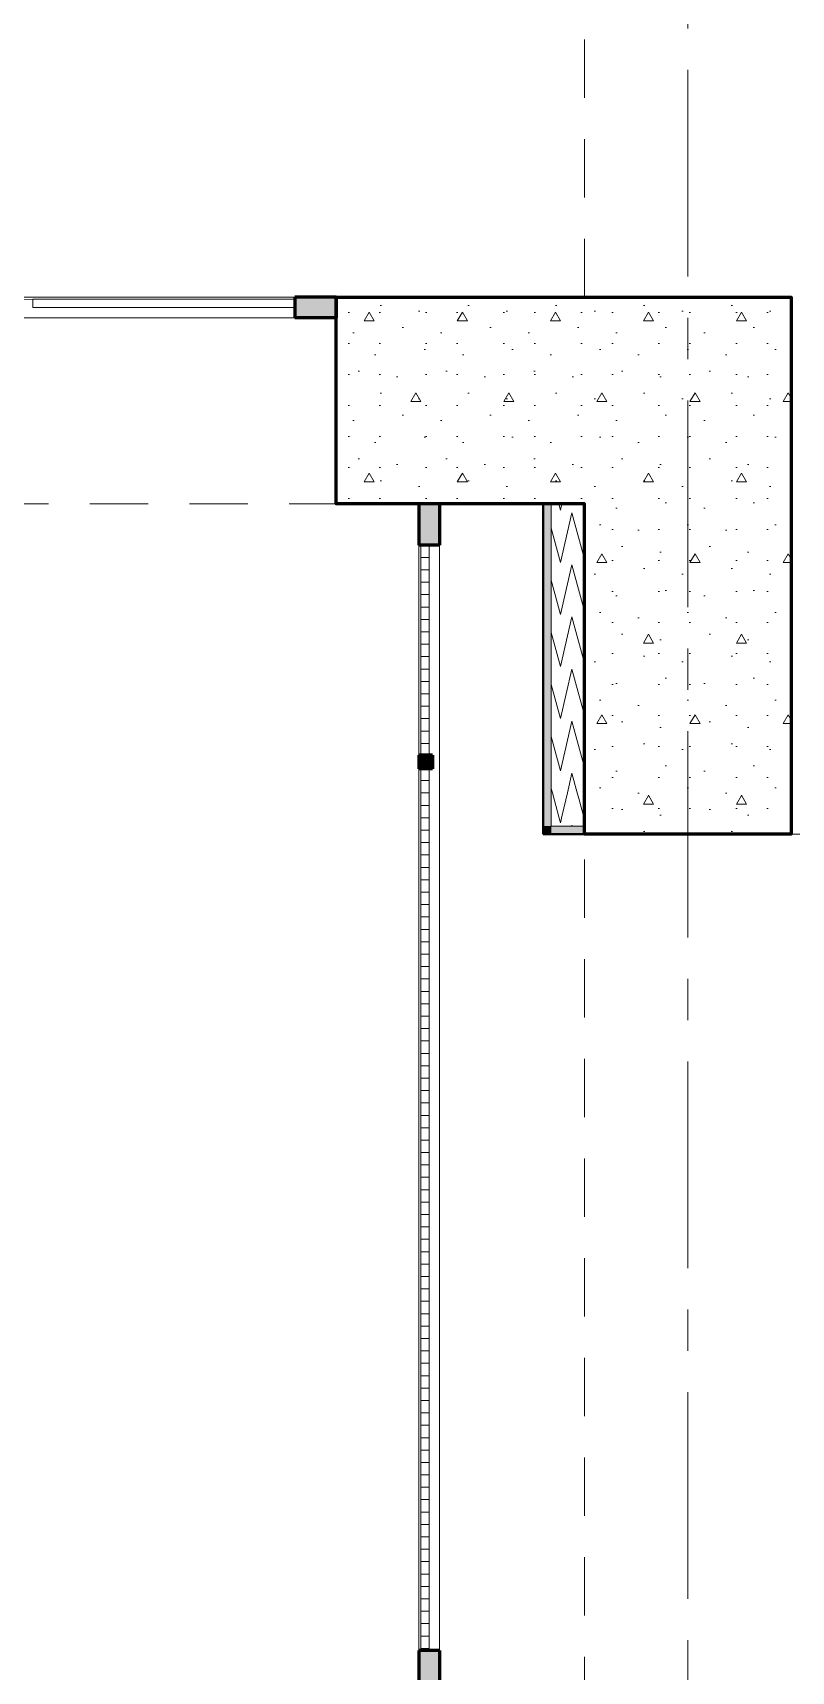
# Model space of a CAD drawing. Header units: inches. Extents: x -19 to 5698, y -728 to 92.
# Drawn here: x 320.237 to 322.07, y 14.075 to 18.04 of the extents above; entities that cross this region are included whole.
import ezdxf

# ---------------------------------------------------------------- set-up
doc = ezdxf.new("R2010")
doc.units = ezdxf.units.IN
doc.header["$MEASUREMENT"] = 0
doc.set_wipeout_variables(frame=1)
for name, pattern in [('HIDDEN', [0.375, 0.25, -0.125]), ('Hidden Line', [0.195611, 0.141111, -0.0545]), ('Punto & Raya', [0.65, 0.5, -0.075, 0, -0.075]), ('Wipeout_Contour', [1, 0, -1])]:
    doc.linetypes.add(name, pattern=pattern)
doc.layers.get('0').update_dxf_attribs({"color": 61})
doc.layers.add('00 conduct tomacorr', color=120, linetype='HIDDEN', lineweight=30)
for name, color, linetype in [('02 _ ARQ _ ALB _ Ejes Generales', 251, 'Continuous'), ('02 _ ARQ _ ZON _ Espacio.3D', 7, 'Continuous'), ('08 _ STR _ EXT _ 06 Columnas', 7, 'Continuous'), ('08 _ STR _ EXT _ 09 Vigas', 251, 'Continuous'), ('Acabado - Muros', 7, 'Continuous'), ('Estructura - 04 MURO', 7, 'Continuous'), ('Notas - Etiquetas', 7, 'Continuous')]:
    doc.layers.add(name, color=color, linetype=linetype)
doc.dimstyles.new('Estilo_Generado__8', dxfattribs={"dimtxt": 0.18, "dimasz": 0.0912, "dimexe": 0.18, "dimexo": 0.0625, "dimgap": 0, "dimtad": 0, "dimtih": 1, "dimtoh": 1, "dimdec": 4, "dimzin": 0, "dimdsep": 46, "dimcen": 0.09, "dimadec": 0, "dimazin": 0, "dimtfac": 1, "dimtdec": 4, "dimtmove": 0, "dimatfit": 3, "dimldrblk": 'ARROWHEAD_5', "dimfxl": 1, "dimtolj": 1, "dimtzin": 0, "dimarcsym": 0})
pattern_1 = [(0, (277.50006, 1e-08), (0, 0.030000001), [])]

# ---------------------------------------------------------------- blocks, each defined once
blk = doc.blocks.new('*X217', base_point=(2412.1771, 0))
at = {"layer": 'Estructura - 04 MURO', "color": 9, "linetype": 'Continuous', "lineweight": 5}
for p, q in [((2456.1699, 16.2), (2456.1862, 16.1392)), ((2456.1935, 16.1465), (2456.2059, 16.2)), ((2456.2299, 16.2), (2456.2335, 16.1865))]:
    blk.add_line(p, q, dxfattribs=at)
blk = doc.blocks.new('*X218', base_point=(2412.1771, 0))
at = {"layer": 'Estructura - 04 MURO', "color": 9, "linetype": 'Continuous', "lineweight": 5}
for p, q in [((2456.2335, 16.1865), (2456.247, 16.1361)), ((2456.1862, 16.1392), (2456.1892, 16.128)), ((2456.1892, 16.128), (2456.1935, 16.1465)), ((2456.2166, 16.12), (2456.2171, 16.1219)), ((2456.2171, 16.1219), (2456.2176, 16.12))]:
    blk.add_line(p, q, dxfattribs=at)
blk = doc.blocks.new('*X219', base_point=(2412.1771, 0))
at = {"layer": 'Estructura - 04 MURO', "color": 9, "linetype": 'Continuous', "lineweight": 5}
for p, q in [((2456.1849, 16.9), (2456.1892, 16.884)), ((2456.1892, 16.884), (2456.1929, 16.9)), ((2456.2449, 16.9), (2456.247, 16.8921)), ((2456.1892, 16.758), (2456.2171, 16.8779)), ((2456.2171, 16.8779), (2456.247, 16.7661)), ((2456.167, 16.8407), (2456.1892, 16.758)), ((2456.1892, 16.632), (2456.2171, 16.7519)), ((2456.2171, 16.7519), (2456.247, 16.6401)), ((2456.167, 16.7147), (2456.1892, 16.632)), ((2456.1892, 16.506), (2456.2171, 16.6259)), ((2456.2171, 16.6259), (2456.247, 16.5141)), ((2456.167, 16.5887), (2456.1892, 16.506)), ((2456.1892, 16.38), (2456.2171, 16.4999)), ((2456.2171, 16.4999), (2456.247, 16.3881)), ((2456.167, 16.4627), (2456.1892, 16.38)), ((2456.167, 16.3367), (2456.1892, 16.254)), ((2456.1892, 16.254), (2456.2171, 16.3739)), ((2456.2171, 16.3739), (2456.247, 16.2621)), ((2456.2059, 16.2), (2456.2171, 16.2479)), ((2456.2171, 16.2479), (2456.2299, 16.2)), ((2456.167, 16.2107), (2456.1699, 16.2))]:
    blk.add_line(p, q, dxfattribs=at)
blk = doc.blocks.new('ARROWHEAD_5')
at = {"linetype": 'Continuous', "lineweight": 0}
blk.add_hatch(color=0, dxfattribs=at).paths.add_polyline_path([(-1, 0.2679), (0, 0), (-1, -0.2679)])
at = {"color": 0, "linetype": 'Continuous', "lineweight": 0}
blk.add_line((0, 0), (-1, 0), dxfattribs=at)

msp = doc.modelspace()

# ---------------------------------------------------------------- hatches: boundary and pattern name
at = {"layer": '08 _ STR _ EXT _ 06 Columnas', "linetype": 'Continuous', "lineweight": 9}
h = msp.add_hatch(dxfattribs=at)
h.set_pattern_fill('HORMIGÓN_EN_MASA_0002', style=0, pattern_type=2)
h.set_pattern_definition([(0, (277.50006, 1e-08), (0, 0.3897114), [0.024375, -0.200625]), (0, (277.61256, 0.19486), (0, 0.3897114), [0.024375, -0.200625]), (60, (277.50006, 1e-08), (-0.3375, 0.1948557), [0.024375, -0.200625]), (60, (277.72506, 1e-08), (-0.3375, 0.1948557), [0.024375, -0.200625]), (120, (277.52444, 1e-08), (0.3375, 0.1948557), [0.024375, -0.200625]), (120, (277.74944, 1e-08), (0.3375, 0.1948557), [0.024375, -0.200625]), (0, (277.50006, 0.0375), (0, 0.075), [0, -0.075, 0, -0.1125]), (45, (277.53756, 0.0375), (-0.05303301, 0.05303301), [0, -0.05625, 0, -0.09375])])
h.paths.add_polyline_path([(320.97, 17.4), (320.97, 16.9), (321.57, 16.9), (321.57, 16.1), (322.07, 16.1), (322.07, 17.4)])
at = {"layer": 'Estructura - 04 MURO', "linetype": 'Continuous', "lineweight": 9}
for points in [[(321.47, 16.9), (321.47, 16.12), (321.49, 16.12), (321.49, 16.9)], [(321.49, 16.12), (321.47, 16.12), (321.47, 16.1)], [(321.49, 16.12), (321.47, 16.1), (321.49, 16.1)], [(321.49, 16.1), (321.57, 16.1), (321.57, 16.12), (321.49, 16.12)]]:
    msp.add_hatch(color=250, dxfattribs=at).paths.add_polyline_path(points)

# ---------------------------------------------------------------- linework, layer by layer
at = {"layer": '02 _ ARQ _ ALB _ Ejes Generales', "color": 251, "linetype": 'Punto & Raya', "lineweight": 13, "true_color": 0x636466}
msp.add_line((321.82, 3.05), (321.82, 44.9), dxfattribs=at)
at = {"layer": '02 _ ARQ _ ZON _ Espacio.3D', "color": 254, "linetype": 'Continuous', "lineweight": 0, "flags": 128}
for points in [[(297.5701, 17.4), (322.07, 17.4)], [(307.57, 8.1), (308.07, 8.1), (308.07, 7.7), (308.47, 7.7), (308.47, 7.35), (314.37, 7.35), (314.37, 7.7), (314.57, 7.7), (314.57, 8.1), (315.07, 8.1), (315.07, 7.7), (321.17, 7.7), (321.17, 16.9), (320.97, 16.9), (320.97, 17.4), (315.0697, 17.35), (315.07, 16.5), (314.57, 16.5), (314.5697, 17.15), (308.07, 17.15), (308.07, 16.5), (307.57, 16.5)]]:
    msp.add_lwpolyline(points, dxfattribs=at)
msp.add_lwpolyline([(321.57, 16.9), (321.22, 16.9), (321.22, 7.7), (321.57, 7.7), (321.57, 8.1), (322.07, 8.1), (322.07, 7.35), (328.17, 7.35), (328.17, 7.7), (328.57, 7.7), (328.57, 8.1), (328.92, 8.1), (328.92, 11.45), (323.12, 11.45), (323.12, 16.1), (321.57, 16.1)], close=True, dxfattribs=at)
at = {"layer": '08 _ STR _ EXT _ 06 Columnas', "color": 7, "linetype": 'Continuous', "lineweight": 60, "flags": 128}
msp.add_lwpolyline([(320.97, 17.4), (322.07, 17.4), (322.07, 16.1), (321.57, 16.1), (321.57, 16.9), (320.97, 16.9)], close=True, dxfattribs=at)
at = {"layer": '08 _ STR _ EXT _ 09 Vigas', "color": 251, "linetype": 'Hidden Line', "lineweight": 13, "true_color": 0x636466}
for p, q in [((321.57, 17.4), (321.57, 29.7)), ((315.07, 16.9), (321.57, 16.9)), ((321.57, 7.7), (321.57, 16.9))]:
    msp.add_line(p, q, dxfattribs=at)
at = {"layer": 'Acabado - Muros', "color": 7, "linetype": 'Continuous', "lineweight": 60}
for p, q in [((320.97, 17.4), (320.97, 17.35)), ((321.22, 16.9), (321.17, 16.9))]:
    msp.add_line(p, q, dxfattribs=at)
at = {"layer": 'Estructura - 04 MURO', "color": 143, "linetype": 'Continuous', "lineweight": 5}
for p, q in [((321.49, 16.9), (321.49, 16.2)), ((321.49, 16.2), (321.49, 16.12)), ((321.49, 16.2), (321.49, 16.12)), ((321.49, 16.12), (321.57, 16.12))]:
    msp.add_line(p, q, dxfattribs=at)
at = {"layer": 'Estructura - 04 MURO', "color": 7, "linetype": 'Continuous', "lineweight": 40, "flags": 128}
for points in [[(321.47, 16.9), (321.47, 16.12)], [(321.47, 16.1), (321.47, 16.12)], [(321.47, 16.1), (321.57, 16.1)]]:
    msp.add_lwpolyline(points, dxfattribs=at)

# ---------------------------------------------------------------- block references
at = {"layer": 'Estructura - 04 MURO', "color": 7, "lineweight": 80}
for name in ['*X219', '*X217', '*X218']:
    msp.add_blockref(name, (277.5001, 0), dxfattribs=at)

# ---------------------------------------------------------------- next in the draw order: wipeouts: each hides what was drawn before it
at = {"color": 254, "linetype": 'Wipeout_Contour', "lineweight": 0, "ltscale": 14732.031225}
msp.add_wipeout([(320.22, 17.367), (320.22, 17.35), (320.87, 17.35), (320.87, 17.4), (320.2365, 17.4), (320.2365, 17.367)], dxfattribs=at).dxf.layer = 'Acabado - Muros'
at = {"color": 254, "linetype": 'Wipeout_Contour', "lineweight": 0, "ltscale": 14735.231731}
msp.add_wipeout([(321.17, 16.2584), (321.17, 14.1249), (321.22, 14.1249), (321.22, 16.2749), (321.203, 16.2749), (321.203, 16.2584)], dxfattribs=at).dxf.layer = 'Acabado - Muros'

# ---------------------------------------------------------------- next in the draw order: linework, layer by layer
at = {"layer": 'Acabado - Muros', "color": 7, "linetype": 'Continuous', "lineweight": 60}
for p, q in [((320.97, 17.35), (320.87, 17.35)), ((321.22, 14.1249), (321.22, 14.0249))]:
    msp.add_line(p, q, dxfattribs=at)
at = {"layer": 'Acabado - Muros', "color": 251, "linetype": 'Continuous', "lineweight": 13, "flags": 128}
for points in [[(320.87, 17.4), (320.2365, 17.4)], [(320.87, 17.35), (320.22, 17.35), (318.07, 17.35)]]:
    msp.add_lwpolyline(points, dxfattribs=at)

# ---------------------------------------------------------------- next in the draw order: wipeouts: each hides what was drawn before it
at = {"color": 254, "linetype": 'Wipeout_Contour', "lineweight": 0, "ltscale": 14735.253078}
msp.add_wipeout([(321.22, 16.8), (321.17, 16.8), (321.17, 16.2914), (321.203, 16.2914), (321.203, 16.2749), (321.22, 16.2749)], dxfattribs=at).dxf.layer = 'Acabado - Muros'

# ---------------------------------------------------------------- next in the draw order: linework, layer by layer
at = {"layer": 'Acabado - Muros', "color": 7, "linetype": 'Continuous', "lineweight": 60}
msp.add_line((321.22, 16.9), (321.22, 16.8), dxfattribs=at)
at = {"layer": 'Acabado - Muros', "color": 251, "linetype": 'Continuous', "lineweight": 13, "flags": 128}
for points in [[(321.17, 16.2914), (321.17, 16.8)], [(321.22, 14.1249), (321.22, 16.2749), (321.22, 16.8)], [(321.17, 14.1249), (321.17, 16.2584)]]:
    msp.add_lwpolyline(points, dxfattribs=at)

# ---------------------------------------------------------------- next in the draw order: wipeouts: each hides what was drawn before it
at = {"color": 254, "linetype": 'Wipeout_Contour', "lineweight": 0, "ltscale": 9821.167587}
msp.add_wipeout([(320.2365, 17.395), (320.2365, 17.375), (320.87, 17.375), (320.87, 17.395)], dxfattribs=at).dxf.layer = 'Acabado - Muros'

# ---------------------------------------------------------------- next in the draw order: hatches: boundary and pattern name
at = {"layer": 'Acabado - Muros', "linetype": 'Continuous', "lineweight": 0}
msp.add_hatch(color=254, dxfattribs=at).paths.add_polyline_path([(320.87, 17.4), (320.87, 17.35), (320.97, 17.35), (320.97, 17.4)])

# ---------------------------------------------------------------- next in the draw order: linework, layer by layer
at = {"layer": '00 conduct tomacorr'}
for centre, radius, start, end in [((320.7587, 4.2281, 0.0033), 15.5106, 84.8766, 121.87315), ((319.5843, -4.8744, 0.0033), 23.3532, 75.40234, 107.48309)]:
    msp.add_arc(centre, radius, start, end, dxfattribs=at)
at = {"layer": '08 _ STR _ EXT _ 09 Vigas', "color": 251, "linetype": 'Hidden Line', "lineweight": 13, "true_color": 0x636466}
msp.add_line((308.07, 17.4), (321.57, 17.4), dxfattribs=at)
at = {"layer": 'Acabado - Muros', "color": 7, "linetype": 'Continuous', "lineweight": 60}
for p, q in [((320.87, 17.4), (320.87, 17.35)), ((320.97, 17.4), (320.87, 17.4))]:
    msp.add_line(p, q, dxfattribs=at)
at = {"layer": 'Acabado - Muros', "color": 7, "linetype": 'Continuous', "lineweight": 13, "flags": 128}
msp.add_lwpolyline([(320.2365, 17.395), (320.2365, 17.375), (320.87, 17.375), (320.87, 17.395)], close=True, dxfattribs=at)

# ---------------------------------------------------------------- next in the draw order: leaders
at = {"layer": 'Notas - Etiquetas', "color": 144, "linetype": 'Continuous', "lineweight": 13, "annotation_type": 0, "has_hookline": 1, "hookline_direction": 0, "text_width": 1.9482, "horizontal_direction": (1, -1e-06, 0)}
msp.add_leader([(318.02, 17.385), (318.1229, 17.5099), (318.3221, 17.5099)], dimstyle='Estilo_Generado__8', dxfattribs=at)

# ---------------------------------------------------------------- next in the draw order: wipeouts: each hides what was drawn before it
at = {"color": 254, "linetype": 'Wipeout_Contour', "lineweight": 0, "ltscale": 9823.671302}
msp.add_wipeout([(321.175, 16.8), (321.175, 16.2914), (321.195, 16.2914), (321.195, 16.8)], dxfattribs=at).dxf.layer = 'Acabado - Muros'
at = {"color": 254, "linetype": 'Wipeout_Contour', "lineweight": 0, "ltscale": 9823.637178}
msp.add_wipeout([(321.175, 16.2584), (321.175, 14.1249), (321.195, 14.1249), (321.195, 16.2584)], dxfattribs=at).dxf.layer = 'Acabado - Muros'

# ---------------------------------------------------------------- next in the draw order: hatches: boundary and pattern name
at = {"layer": 'Acabado - Muros', "linetype": 'Continuous', "lineweight": 0}
for points in [[(321.17, 16.8), (321.22, 16.8), (321.22, 16.9), (321.17, 16.9)], [(321.203, 16.2914), (321.17, 16.2914), (321.17, 16.2584), (321.203, 16.2584)], [(321.22, 14.1249), (321.17, 14.1249), (321.17, 14.0249), (321.22, 14.0249)]]:
    msp.add_hatch(color=254, dxfattribs=at).paths.add_polyline_path(points)
h = msp.add_hatch(dxfattribs=at)
h.set_pattern_fill('CONTRACHAPADO_0002', color=254, style=0, pattern_type=2)
h.set_pattern_definition(pattern_1)
h.paths.add_polyline_path([(321.175, 16.8), (321.175, 16.2914), (321.195, 16.2914), (321.195, 16.8)])
h = msp.add_hatch(dxfattribs=at)
h.set_pattern_fill('CONTRACHAPADO_0002', color=254, style=0, pattern_type=2)
h.set_pattern_definition(pattern_1)
h.paths.add_polyline_path([(321.175, 16.2584), (321.175, 14.1249), (321.195, 14.1249), (321.195, 16.2584)])

# ---------------------------------------------------------------- next in the draw order: linework, layer by layer
at = {"layer": 'Acabado - Muros', "color": 7, "linetype": 'Continuous', "lineweight": 60}
for p, q in [((321.17, 16.9), (321.17, 16.8)), ((321.22, 16.8), (321.17, 16.8)), ((321.17, 16.2914), (321.17, 16.2584)), ((321.203, 16.2914), (321.17, 16.2914)), ((321.203, 16.2584), (321.17, 16.2584)), ((321.203, 16.2914), (321.203, 16.2584)), ((321.17, 14.1249), (321.17, 14.0249)), ((321.22, 14.1249), (321.17, 14.1249))]:
    msp.add_line(p, q, dxfattribs=at)
at = {"layer": 'Acabado - Muros', "color": 7, "linetype": 'Continuous', "lineweight": 13, "flags": 128}
for points in [[(321.175, 16.8), (321.195, 16.8), (321.195, 16.2914), (321.175, 16.2914)], [(321.175, 16.2584), (321.195, 16.2584), (321.195, 14.1249), (321.175, 14.1249)]]:
    msp.add_lwpolyline(points, close=True, dxfattribs=at)

doc.saveas('drawing.dxf')
